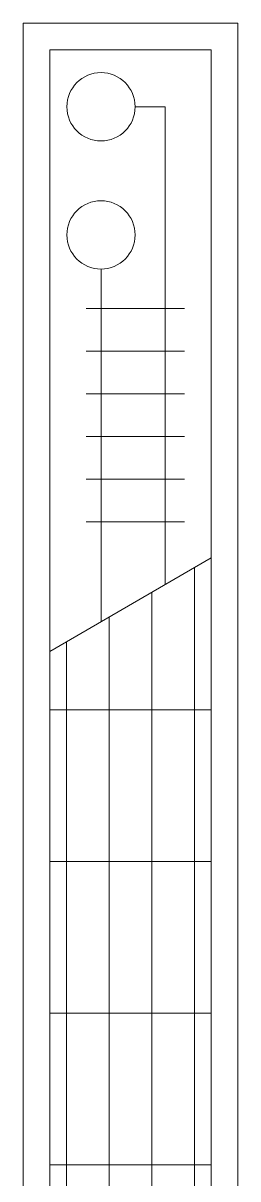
# Model space of a CAD drawing. Extents: x -2012 to 34975, y -1043 to 8321.
# Drawn here: x 6090.8 to 6110.8, y 894.9 to 1002.5 of the extents above; entities that cross this region are included whole.
import ezdxf

# ---------------------------------------------------------------- set-up
doc = ezdxf.new("R2010")
doc.units = 0
doc.header["$LTSCALE"] = 25
doc.layers.get('0').update_dxf_attribs({"color": 9, "lineweight": 9})
doc.layers.add('35', color=9, linetype='Continuous', lineweight=9)

# ---------------------------------------------------------------- blocks, each defined once
blk = doc.blocks.new('A$C4B7F52E3')
for p, q in [((250.0008987284236, 89.4756024326025), (-0.0038813429273432, 89.46678426450124)), ((250.0000000000146, 89.47459722883833), (0, 89.4756024334347)), ((250.0000000000146, 69.466588302339), (250.0000000000146, 89.47459722883833)), ((0, 69.46759350690718), (250.0000000000146, 69.466588302339))]:
    blk.add_line(p, q)
at = {"color": 252, "linetype": 'Continuous'}
for p, q in [((143.6810455362429, 71.94716148548831), (143.678810043828, 86.98385487217548)), ((157.8003930577979, 71.9459601186818), (157.7981573910219, 86.98382636404313)), ((171.9197405793529, 71.9447587518771), (171.917504912577, 86.98262499723845)), ((186.0390881009079, 71.94355738507147), (186.036852434132, 86.98142363043371))]:
    blk.add_line(p, q, dxfattribs=at)
at = {"color": 252}
for p, q in [((191.4790257199638, 71.95276129377), (200.1936508785438, 86.98935707359487)), ((199.2934839014051, 85.43616956139793), (2.485363020488875, 85.4249081239468)), ((203.5467955202621, 84.5027795849555), (203.5463125417591, 75.35626123132533)), ((207.5235426305444, 84.50256959429771), (207.5230596520559, 75.35605124066842)), ((211.5002897408122, 84.50235960368354), (211.4998067623528, 75.35584125006153)), ((215.4770368510944, 84.50214961301481), (215.4765538726497, 75.35563125938552)), ((219.4537839614059, 84.50193962242247), (219.4533009829756, 75.3554212687932)), ((223.4305310717027, 84.50172963179374), (223.4300480932579, 75.35521127816081)), ((242.2080710886657, 82.68864079506149), (197.703858031382, 82.69335949054854)), ((242.2079586114414, 79.9056751095859), (242.2080710886657, 82.68864079506149)), ((196.9887200928788, 81.45942918230955), (2.485432436922564, 81.44826920160722)), ((194.6839562843524, 77.48268880323485), (2.485501856339396, 77.47145881828419)), ((227.096319240969, 76.7245310997614), (194.2468061744001, 76.72841086482912)), ((192.3791926971171, 73.50594880596418), (2.485571275799884, 73.49464654308213))]:
    blk.add_line(p, q, dxfattribs=at)
blk.add_lwpolyline([(247.5144018122664, 86.9892615290846), (247.5146643002517, 71.95218649042636), (2.485598188111906, 71.95292920816702), (2.485335700082941, 86.99000424686254)], close=True)
for centre in [(230.2777169236215, 76.72427869318379), (242.2079582711012, 76.72427741699994)]:
    blk.add_circle(centre, 3.181397692672443, dxfattribs=at)
blk = doc.blocks.new('yer menfezleri')
at = {"layer": '35'}
for centre in [(2775.009584818767, 12708.99873209597), (2775.009586094951, 12697.06849074849)]:
    blk.add_circle(centre, 3.181397692591435, dxfattribs=at)
at = {"layer": '35', "xscale": -1, "rotation": 270}
blk.add_blockref('A$C4B7F52E3', (2698.285307401768, 12466.79077382487), dxfattribs=at)

msp = doc.modelspace()

# ---------------------------------------------------------------- block references
msp.add_blockref('yer menfezleri', (3323.077928499031, -11714.29076953487))

doc.saveas('drawing.dxf')
